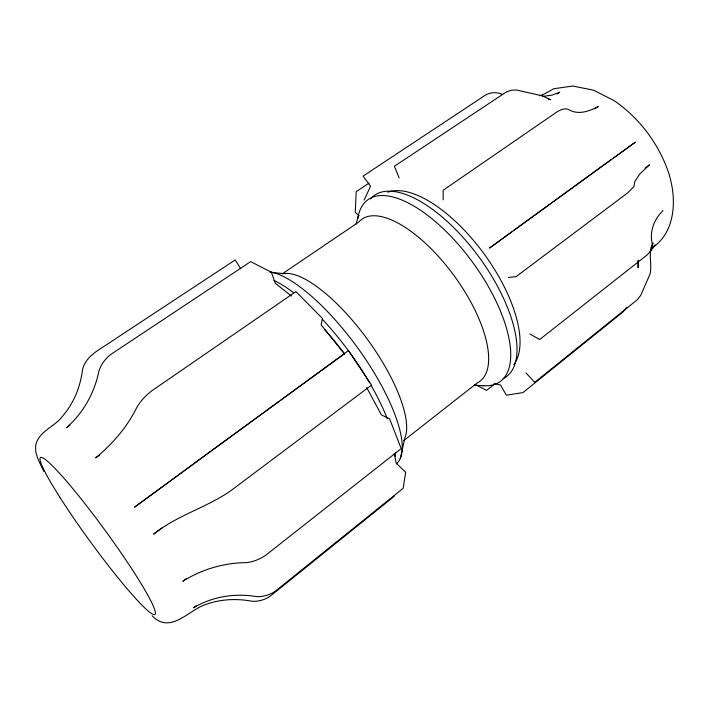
<?xml version="1.0" encoding="UTF-8"?>
<svg xmlns="http://www.w3.org/2000/svg" width="709" height="709" viewBox="0 0 709 709"><rect width="100%" height="100%" fill="white"/><g stroke="black" fill="none" stroke-linecap="round" stroke-linejoin="round"><path stroke-width="1.06" d="M443.169 199.841L443.196 190.234L556.937 111.942C560.491 109.762 565.286 107.502 569.283 109.895C578.517 115.186 589.596 111.189 598.201 106.501L594.754 108.911M637.834 260.859L638.144 267.763L638.517 260.274M400.266 458.599L404.839 438.002A103.771 34.608 53.9 0 0 366.597 338.211A103.771 34.608 53.9 0 0 283.822 273.621L270.111 272.38M356.086 224.141L358.373 215.598M651.013 247.937L653.086 243.001C647.725 252.785 652.262 263.659 650.135 273.807L640.732 295.378L637.143 299.854L534.754 382.311L525.91 372.872M364.107 200.106L370.55 186.219L363.088 176.107L485.514 95.059C490.61 92.09 497.036 91.975 502.371 94.377M626.765 307.369L623.105 311.871L522.888 392.609L506.35 395.161L500.545 385.014L494.226 383.56M650.295 251.491L655.32 244.995L653.725 246.253M663.021 210.564C654.061 219.161 649.107 232.038 652.431 244.304C652.546 248.593 649.985 252.422 646.856 255.143L539.664 339.549L529.924 333.974M652.962 247.281C675.136 231.905 676.59 200.594 669.766 176.895L669.402 175.185C659.751 145.079 640.156 118.509 614.065 100.607L593.53 90.176L572.73 86.037L553.756 88.74L543.661 94.332L539.797 95.742M394.496 496.052L270.537 595.914C265.272 599.699 258.767 601.657 252.289 601.285C235.601 598.13 218.142 599.194 202.393 605.796C186.281 612.984 169.407 633.518 152.187 615.864M495.201 383.551L486.542 390.393L475.234 384.508M403.696 440.643L477.467 382.745A100.208 41.45 53.9 0 0 453.521 274.888A100.208 41.45 53.9 0 0 358.878 221.97L282.279 273.851M196.118 605.823L193.646 607.764C212.487 596.455 235.166 592.937 256.711 596.641C263.482 596.881 270.253 594.833 275.748 590.881L403.191 488.253L405.663 472.247L396.207 463.243L394.293 453.583M186.254 578.606L182.807 581.265C201.852 569.309 224.062 562.751 246.555 562.636C253.636 561.785 260.416 559.038 266.203 554.89L401.179 448.602L389.596 418.78L381.398 414.907L366.704 387.619M193.708 463.695L172.376 479.488M161.9 527.957L153.596 534.143C176.754 515.585 205.929 507.768 230.15 491.204L371.534 385.111L348.456 350.583L134.559 507.157L171.56 480.082M645.19 168.024L649.426 164.878L639.615 174.13L634.785 181.637L633.864 186.653L627.518 193.016L516.046 276.661L508.486 277.441M194.479 463.119L199.601 459.326M200.204 458.883L201.418 457.987M202.065 457.518L279.257 401.267M281.039 399.973L344.441 353.782L321.15 324.952L322.444 318.43L295.954 291.585L152.143 390.579C145.345 395.631 139.451 402.056 135.658 409.669C126.06 428.431 111.871 444.499 95.671 457.854L99.287 455.329M511.827 231.816L489.529 248.061L635.326 142.19L619.072 154.004M513.608 230.514L606.133 163.238M613.551 157.974L618.204 154.633M611.131 159.702L606.975 162.645M69.916 425.356L66.389 427.757C83.316 413.09 94.589 392.742 98.959 370.851C101.192 364.249 105.464 358.408 111.065 354.252L250.667 261.621L271.37 272.238L275.269 283.237L291.443 296.061M557.132 94.005L559.685 92.267L552.196 95.086L542.553 96.451M369.061 183.117L356.193 191.66L355.253 212.399L359.162 215.607M474.427 385.271L483.875 385.731M548.447 99.216L550.601 99.703L542.456 95.901L516.542 90.025L511.171 90.185L505.916 92.259L394.372 166.269L399.14 177.87M240.741 268.906L235.22 259.937L98.932 349.714C91.594 354.429 84.548 360.766 82.519 369.611C80.454 386.387 74.135 402.606 63.083 415.518C55.683 426.233 40.705 430.239 36.274 443.063C33.447 453.104 39.943 462.72 43.843 471.458M387.832 192.245A107.529 47.131 53.9 0 1 484.096 253.902A107.529 47.131 53.9 0 1 513.75 364.568M370.506 198.945A112.119 48.478 53.9 0 1 478.548 256.436A112.119 48.478 53.9 0 1 503.115 378.641M357.841 218.443A112.421 47.928 53.9 0 1 471.458 260.69A112.421 47.928 53.9 0 1 481.881 385.572M324.74 329.667A104.489 32.747 53.9 0 1 344.636 354.11M274.011 280.454A118.066 37.036 53.9 0 1 293.189 292.445M322.196 319.085A118.066 37.036 53.9 0 1 369.593 382.825M371.312 385.811A118.066 37.036 53.9 0 1 387.362 418.895M395.383 452.794A118.066 37.036 53.9 0 1 395.259 456.295M270.359 271.884A117.729 37.728 53.9 0 1 366.961 361.315A117.729 37.728 53.9 0 1 396.579 463.677M59.724 497.053A97.098 9.297 53.9 0 0 154.358 614.65A97.098 9.297 53.9 0 0 79.116 496.362A97.098 9.297 53.9 0 0 59.724 497.053"/></g></svg>
